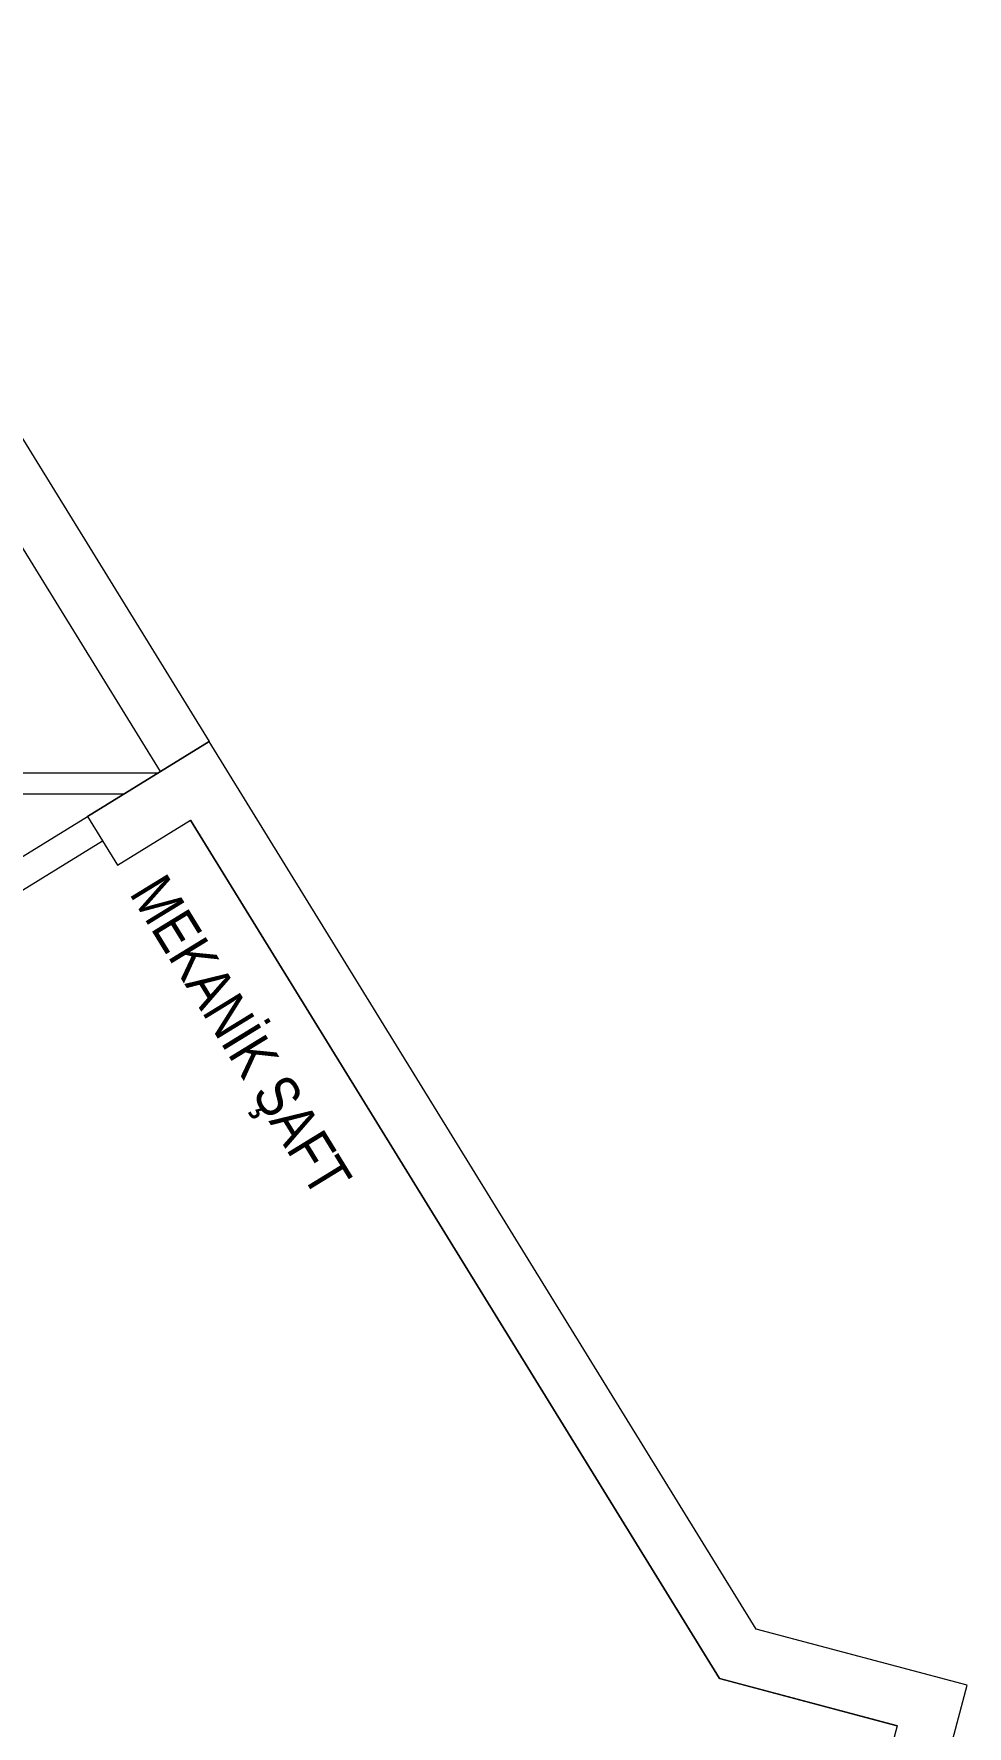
# Model space of a CAD drawing. Header units: metres. Extents: x -13194 to 152406, y -14653 to 29421.
# Drawn here: x 87215 to 87868, y 7402 to 8587 of the extents above; entities that cross this region are included whole.
import ezdxf

# ---------------------------------------------------------------- set-up
doc = ezdxf.new("R2010")
doc.units = ezdxf.units.M
doc.header["$LTSCALE"] = 100
doc.header["$MEASUREMENT"] = 0
doc.layers.get('0').update_dxf_attribs({"color": 9, "lineweight": 9})
for name, color, linetype, lineweight in [('00', 9, 'Continuous', 9), ('01', 9, 'Continuous', 9), ('21', 9, 'Continuous', 9)]:
    doc.layers.add(name, color=color, linetype=linetype, lineweight=lineweight)
doc.styles.add('MuuM_TEXT-STANDART', font='ARIALN.TTF')

# ---------------------------------------------------------------- blocks, each defined once
blk = doc.blocks.new('1.Bod.Ara.Sitatik Elk')
blk.add_lwpolyline([(3252.2, -590.6), (3337.3, -538.2)])
at = {"layer": '01'}
for points in [[(2885.9, 194.4), (3337.3, -538.2), (3303.3, -559.2), (2863.6, 154.4)], [(3633.1, -1694.3), (3729.8, -1719.6), (3868, -1198.9), (3720.3, -1159.7), (3337.3, -538.2), (3252.2, -590.6), (3273.2, -624.7), (3324.2, -593.2), (3694.6, -1194.2), (3819, -1227.3), (3701.4, -1670.8), (3643.2, -1655.6)], [(3819.2, -1227.3), (3694.6, -1194.2), (3324.2, -593.2)]]:
    blk.add_lwpolyline(points, dxfattribs=at)
blk = doc.blocks.new('1.Bod.Ara.Mimari Elk')
at = {"layer": '00'}
blk.add_lwpolyline([(3277.56, -575), (2340, -575), (2340, -560), (3301.9, -560)], close=True, dxfattribs=at)
for points in [[(2911.64, -800.47), (3252.18, -590.64)], [(2922.13, -817.5), (3262.67, -607.66)]]:
    blk.add_lwpolyline(points, dxfattribs=at)
at = {"layer": '21', "style": 'MuuM_TEXT-STANDART'}
blk.add_text('MEKANİK ŞAFT', height=30, rotation=301.52599, dxfattribs=at).set_placement((3280.93, -644.38))

msp = doc.modelspace()

# ---------------------------------------------------------------- block references
for name in ['1.Bod.Ara.Mimari Elk', '1.Bod.Ara.Sitatik Elk']:
    msp.add_blockref(name, (84000, 8630))

doc.saveas('drawing.dxf')
